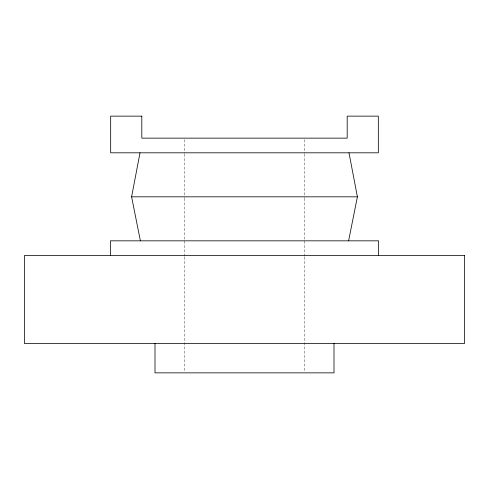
<?xml version="1.0" encoding="UTF-8"?>
<svg xmlns="http://www.w3.org/2000/svg" width="489" height="489" viewBox="0 0 489 489"><rect width="100%" height="100%" fill="white"/><g stroke="black" fill="none" stroke-linecap="round" stroke-linejoin="round"><path stroke-width="0.37" stroke-dasharray="2.44 1.83" d="M304.641 139.665L304.641 153.387M304.641 154.145L304.641 197.587M304.641 198.345L304.641 256.267M304.641 257.025L304.641 371.34M184.359 139.665L184.359 153.387M184.359 154.145L184.359 197.587M184.359 198.345L184.359 256.267M184.359 257.025L184.359 371.34"/><path stroke-width="0.73" d="M140.392 240.832L131.596 196.822L140.013 152.812M348.608 240.832L357.404 196.822L348.987 152.812M131.596 196.822L357.404 196.822M378.633 255.502L378.633 240.832L110.367 240.832L110.367 255.502M333.999 343.522L333.999 372.862L155.001 372.862L155.001 343.522M141.81 116.137L110.673 116.137L110.673 152.812L378.327 152.812L378.327 116.137L347.19 116.137L347.19 138.142L141.81 138.142L141.81 116.137M464.55 255.502L24.45 255.502L24.45 343.522L464.55 343.522L464.55 255.502"/></g></svg>
